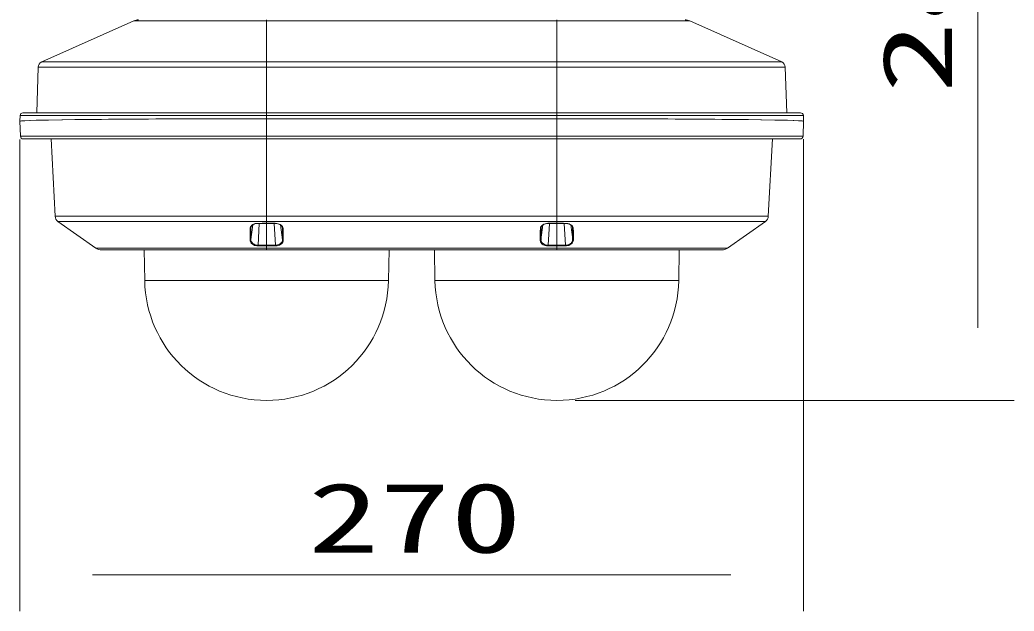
# Model space of a CAD drawing. Units: millimetres on the paper. Extents: x -62 to 65, y -59 to 59.
# Drawn here: x -34.59 to -0.35, y 7.02 to 27.36 of the extents above; entities that cross this region are included whole.
import ezdxf
from ezdxf.enums import TextEntityAlignment as Align

# ---------------------------------------------------------------- set-up
doc = ezdxf.new("R2010")
doc.units = ezdxf.units.MM
doc.layers.add('0-2_GAIKEI', color=4, linetype='Continuous', lineweight=9)
doc.layers.add('0-3_SUNPO', color=7, linetype='Continuous', lineweight=9)
doc.styles.add('ＭＳ ゴシック', font='')
doc.styles.get('ＭＳ ゴシック').set_extended_font_data('MS Gothic')

msp = doc.modelspace()

# ---------------------------------------------------------------- linework, layer by layer
at = {"layer": '0-2_GAIKEI', "color": 7}
for p, q in [((-33.839, 25.914), (-30.669, 27.327)), ((-8.353, 25.914), (-11.523, 27.327)), ((-34.012, 24.164), (-33.957, 25.738)), ((-8.18, 24.164), (-8.235, 25.738)), ((-34.583, 24.067), (-34.59, 23.876)), ((-7.709, 24.164), (-34.483, 24.164)), ((-7.609, 24.067), (-7.602, 23.876)), ((-34.571, 23.361), (-34.589, 23.876)), ((-7.621, 23.361), (-7.603, 23.876)), ((-7.721, 23.264), (-34.471, 23.264)), ((-33.375, 20.605), (-33.514, 23.264)), ((-8.817, 20.605), (-8.678, 23.264)), ((-31.969, 19.506), (-33.278, 20.43)), ((-10.223, 19.506), (-8.914, 20.43)), ((-31.778, 19.446), (-10.414, 19.446)), ((-30.291, 18.393), (-30.309, 19.446)), ((-21.896, 18.393), (-21.878, 19.446)), ((-20.296, 18.393), (-20.314, 19.446)), ((-11.901, 18.393), (-11.882, 19.446))]:
    msp.add_line(p, q, dxfattribs=at)
at = {"layer": '0-2_GAIKEI'}
for p, q in [((-30.669, 27.327), (-11.523, 27.327)), ((-26.094, 27.362), (-26.094, 23.961)), ((-16.098, 27.362), (-16.098, 23.961)), ((-33.957, 25.738), (-8.235, 25.738)), ((-33.839, 25.914), (-8.353, 25.914)), ((-7.609, 24.067), (-34.583, 24.067)), ((-26.094, 23.961), (-26.094, 20.359)), ((-26.094, 23.961), (-16.098, 23.961)), ((-26.094, 23.961), (-16.098, 23.961)), ((-16.098, 20.359), (-16.098, 23.961)), ((-7.621, 23.361), (-34.571, 23.361)), ((-33.375, 20.605), (-8.817, 20.605)), ((-33.278, 20.43), (-8.914, 20.43)), ((-26.638, 19.8), (-26.57, 20.308)), ((-26.636, 20.2), (-26.627, 20.242)), ((-26.389, 19.609), (-26.345, 20.358)), ((-25.548, 20.193), (-25.558, 20.239)), ((-16.645, 19.792), (-16.578, 20.305)), ((-16.643, 20.193), (-16.634, 20.239)), ((-16.4, 19.609), (-16.356, 20.359)), ((-16.397, 20.358), (-16.397, 20.362)), ((-16.098, 20.359), (-16.098, 19.446)), ((-15.803, 19.609), (-15.847, 20.358)), ((-15.554, 19.8), (-15.622, 20.308)), ((-15.556, 20.2), (-15.565, 20.242)), ((-26.094, 19.609), (-26.094, 19.446)), ((-16.4, 19.609), (-16.4, 19.583)), ((-16.4, 19.583), (-16.098, 19.583)), ((-16.098, 19.609), (-15.803, 19.609)), ((-31.969, 19.506), (-10.223, 19.506)), ((-21.759, 19.446), (-21.878, 19.446)), ((-21.759, 19.444), (-21.878, 19.444)), ((-21.759, 19.446), (-21.759, 19.444)), ((-20.981, 19.444), (-21.6, 19.444)), ((-21.277, 19.446), (-21.277, 19.444)), ((-20.981, 19.446), (-20.981, 19.444)), ((-20.314, 19.444), (-20.871, 19.444)), ((-20.548, 19.446), (-20.548, 19.444)), ((-30.291, 18.393), (-21.896, 18.393)), ((-20.296, 18.393), (-11.901, 18.393))]:
    msp.add_line(p, q, dxfattribs=at)
for points in [[(-34.59, 23.876), (-34.589, 23.877), (-34.589, 23.877), (-34.587, 23.878), (-34.57, 23.882), (-34.536, 23.886), (-34.416, 23.893), (-34.251, 23.9), (-34.035, 23.906), (-33.626, 23.916), (-33.12, 23.924), (-32.49, 23.932), (-31.779, 23.939), (-30.167, 23.951)], [(-30.166, 23.951), (-31.533, 23.942), (-32.694, 23.93), (-33.604, 23.916), (-33.955, 23.908), (-34.231, 23.901), (-34.449, 23.892), (-34.52, 23.887), (-34.568, 23.882), (-34.586, 23.878), (-34.588, 23.877), (-34.588, 23.877), (-34.589, 23.877), (-34.589, 23.876)], [(-12.026, 23.951), (-10.659, 23.942), (-9.498, 23.93), (-8.587, 23.916), (-8.237, 23.908), (-7.961, 23.901), (-7.743, 23.892), (-7.671, 23.887), (-7.624, 23.882), (-7.606, 23.878), (-7.604, 23.877), (-7.603, 23.877), (-7.603, 23.877), (-7.603, 23.876)], [(-7.602, 23.876), (-7.603, 23.877), (-7.603, 23.877), (-7.604, 23.878), (-7.622, 23.882), (-7.656, 23.886), (-7.776, 23.893), (-7.941, 23.9), (-8.157, 23.906), (-8.566, 23.916), (-9.072, 23.924), (-9.702, 23.932), (-10.413, 23.939), (-12.025, 23.951)], [(-26.399, 20.361), (-26.438, 20.359), (-26.484, 20.351), (-26.527, 20.337), (-26.566, 20.319), (-26.601, 20.295), (-26.615, 20.282), (-26.628, 20.267), (-26.645, 20.241), (-26.655, 20.213), (-26.66, 20.185)], [(-26.398, 20.358), (-26.451, 20.353), (-26.495, 20.343), (-26.535, 20.328), (-26.57, 20.308), (-26.596, 20.288), (-26.614, 20.266), (-26.628, 20.24), (-26.633, 20.225)], [(-26.389, 19.609), (-26.094, 19.609), (-26.094, 20.359)], [(-26.094, 19.609), (-25.792, 19.609), (-25.836, 20.359)], [(-26.094, 19.583), (-25.792, 19.583), (-25.792, 19.609), (-25.753, 19.611), (-25.714, 19.618), (-25.678, 19.629), (-25.645, 19.645), (-25.616, 19.664), (-25.591, 19.687), (-25.572, 19.711), (-25.558, 19.737), (-25.55, 19.765), (-25.547, 19.792), (-25.614, 20.305)], [(-25.525, 20.178), (-25.526, 20.188), (-25.532, 20.218), (-25.546, 20.247), (-25.567, 20.274), (-25.594, 20.299), (-25.627, 20.32), (-25.663, 20.337), (-25.703, 20.35), (-25.747, 20.358), (-25.795, 20.362), (-25.795, 20.358)], [(-25.795, 20.358), (-25.744, 20.355), (-25.696, 20.344), (-25.652, 20.327), (-25.619, 20.308), (-25.591, 20.286), (-25.571, 20.263), (-25.558, 20.238), (-25.552, 20.22)], [(-16.397, 20.362), (-16.406, 20.361), (-16.455, 20.357), (-16.501, 20.347), (-16.544, 20.331), (-16.584, 20.309), (-16.617, 20.283), (-16.63, 20.268), (-16.642, 20.253), (-16.656, 20.226), (-16.665, 20.197), (-16.667, 20.178)], [(-16.64, 20.22), (-16.631, 20.246), (-16.616, 20.269), (-16.594, 20.292), (-16.567, 20.312), (-16.534, 20.33), (-16.489, 20.346), (-16.442, 20.355), (-16.397, 20.358)], [(-15.559, 20.225), (-15.568, 20.249), (-15.585, 20.275), (-15.608, 20.298), (-15.635, 20.317), (-15.672, 20.335), (-15.715, 20.348), (-15.765, 20.356), (-15.794, 20.358)], [(-15.532, 20.185), (-15.537, 20.214), (-15.548, 20.242), (-15.561, 20.264), (-15.579, 20.284), (-15.6, 20.302), (-15.618, 20.314), (-15.637, 20.325), (-15.679, 20.343), (-15.725, 20.354), (-15.773, 20.36), (-15.793, 20.361)], [(-26.661, 19.785), (-26.661, 19.769), (-26.656, 19.745), (-26.647, 19.721), (-26.634, 19.698), (-26.622, 19.682), (-26.609, 19.667), (-26.576, 19.64), (-26.543, 19.62), (-26.506, 19.604), (-26.468, 19.593), (-26.428, 19.586), (-26.388, 19.583)], [(-26.638, 19.8), (-26.634, 19.769), (-26.623, 19.738), (-26.606, 19.709), (-26.583, 19.683), (-26.556, 19.661), (-26.521, 19.64), (-26.484, 19.625), (-26.446, 19.614), (-26.406, 19.61), (-26.389, 19.609)], [(-25.792, 19.583), (-25.777, 19.583), (-25.731, 19.588), (-25.687, 19.598), (-25.646, 19.613), (-25.611, 19.632), (-25.581, 19.655), (-25.556, 19.682), (-25.538, 19.71), (-25.528, 19.74), (-25.524, 19.771), (-25.524, 19.776)], [(-16.668, 19.776), (-16.667, 19.759), (-16.664, 19.739), (-16.658, 19.72), (-16.644, 19.693), (-16.624, 19.668), (-16.599, 19.644), (-16.568, 19.624), (-16.532, 19.607), (-16.496, 19.595), (-16.457, 19.587), (-16.417, 19.583), (-16.4, 19.583)], [(-16.645, 19.792), (-16.642, 19.764), (-16.633, 19.736), (-16.619, 19.71), (-16.6, 19.686), (-16.573, 19.662), (-16.54, 19.641), (-16.503, 19.625), (-16.462, 19.615), (-16.42, 19.609), (-16.4, 19.609), (-16.098, 19.609)], [(-15.804, 19.583), (-15.764, 19.586), (-15.724, 19.593), (-15.685, 19.604), (-15.649, 19.62), (-15.615, 19.64), (-15.583, 19.667), (-15.569, 19.682), (-15.557, 19.698), (-15.544, 19.721), (-15.536, 19.745), (-15.531, 19.769), (-15.531, 19.785)], [(-15.803, 19.609), (-15.768, 19.611), (-15.725, 19.619), (-15.682, 19.634), (-15.643, 19.656), (-15.625, 19.669), (-15.609, 19.683), (-15.595, 19.698), (-15.583, 19.714), (-15.57, 19.737), (-15.56, 19.76), (-15.555, 19.785), (-15.554, 19.8)], [(-20.981, 19.446), (-21.6, 19.446), (-21.6, 19.444)], [(-20.314, 19.446), (-20.871, 19.446), (-20.871, 19.444)]]:
    msp.add_lwpolyline(points, dxfattribs=at)
at = {"layer": '0-2_GAIKEI', "color": 7}
for centre, radius, start, end in [((-30.506, 26.962), 0.4, 90, 114.0402), ((-11.685, 26.962), 0.4, 65.9598, 90), ((-33.757, 25.731), 0.2, 114.0402, 178), ((-8.435, 25.731), 0.2, 2, 65.9598), ((-34.483, 24.064), 0.1, 90, 178), ((-7.709, 24.064), 0.1, 2, 90), ((-34.471, 23.364), 0.1, 182, 270), ((-7.721, 23.364), 0.1, 270, 358), ((-33.146, 20.617), 0.229, 183, 234.8062), ((-9.046, 20.617), 0.229, 305.1938, 357), ((-31.778, 19.776), 0.331, 234.8062, 270), ((-10.414, 19.776), 0.331, 270, 305.1938), ((-26.094, 18.466), 4.198, 181, 359), ((-16.098, 18.466), 4.198, 181, 359)]:
    msp.add_arc(centre, radius, start, end, dxfattribs=at)
at = {"layer": '0-2_GAIKEI'}
for centre, radius, start, end in [((-34.588, 23.877), 0.0018, 180, 270), ((-26.209, -737.627), 761.588, 89.99129, 90.29773), ((-26.209, -737.539), 761.5, 89.99129, 90.29773), ((-15.983, -737.627), 761.588, 89.70227, 90.00871), ((-15.983, -737.539), 761.5, 89.70227, 90.0087), ((-7.604, 23.877), 0.0018, 270, 0), ((-26.506, 20.195), 0.13, 167.0287, 178.0554), ((-26.1, -3.982), 24.344, 89.9855, 90.7034), ((-26.391, 20.361), 0.0074, 180, 204.3003), ((-26.099, -2.639), 22.999, 89.9853, 90.7434), ((-26.112, -24.695), 45.058, 89.5963, 89.9762), ((-26.111, -20.123), 40.482, 89.5526, 89.9752), ((-25.678, 20.19), 0.129, 1.3386, 13.5505), ((-16.514, 20.19), 0.129, 166.4495, 178.6615), ((-16.079, -24.927), 45.29, 90.0244, 90.4024), ((-16.08, -20.248), 40.607, 90.0255, 90.4468), ((-16.093, -2.649), 23.008, 89.2566, 90.0143), ((-16.092, -4), 24.363, 89.2965, 90.0138), ((-15.801, 20.361), 0.0074, 335.6926, 0), ((-15.686, 20.195), 0.13, 1.9447, 12.9741), ((-13.835, 19.943), 12.827, 178.9182, 180.7053), ((-17.659, 19.963), 8.98, 178.4883, 181.0362), ((-41.418, 19.944), 15.871, 359.4505, 0.9002), ((-60.241, 19.919), 34.718, 359.7637, 0.4278), ((18.13, 19.919), 34.798, 179.5728, 180.2354), ((-0.77, 19.944), 15.875, 179.1, 180.5493), ((-24.528, 19.963), 8.975, 358.9614, 1.5109), ((-28.357, 19.943), 12.827, 359.2959, 1.083), ((-25.81, 19.604), 0.579, 179.4998, 182.064), ((-26.133, 87.681), 68.098, 269.78491, 270.03284), ((-16.059, 87.018), 67.435, 269.96662, 270.21701), ((-16.384, 19.604), 0.581, 357.9537, 0.5068)]:
    msp.add_arc(centre, radius, start, end, dxfattribs=at)
for centre, major_axis, ratio, start_param, end_param in [((-26.659, 20.204), (0.0233, 0), 0.818495, 4.689686, 6.085928), ((-25.525, 20.198), (0.0242, 0), 0.817137, 3.35893, 4.696818), ((-16.667, 20.198), (0.0242, 0), 0.817158, 4.727877, 6.065871), ((-15.533, 20.204), (0.0233, 0), 0.818495, 3.338891, 4.735122), ((-26.66, 19.804), (0.0226, 0), 0.818016, 4.647311, 6.094576), ((-25.524, 19.795), (0.0232, 0), 0.8172, 3.317508, 4.719312), ((-16.668, 19.795), (0.0232, 0), 0.817197, 4.705559, 6.107415), ((-15.532, 19.804), (0.0226, 0), 0.818015, 3.330212, 4.777472)]:
    msp.add_ellipse(centre, major_axis=major_axis, ratio=ratio, start_param=start_param, end_param=end_param, dxfattribs=at)
at = {"layer": '0-3_SUNPO'}
for p, q in [((-1.602, 40.171), (-1.602, 16.768)), ((-34.59, 23.251), (-34.59, 7.018)), ((-7.604, 23.253), (-7.604, 7.018)), ((-15.473, 14.268), (-0.352, 14.268)), ((-10.104, 8.268), (-32.09, 8.268))]:
    msp.add_line(p, q, dxfattribs=at)

# ---------------------------------------------------------------- texts
at = {"layer": '0-3_SUNPO', "style": 'ＭＳ ゴシック', "width": 1.5}
msp.add_text('284', height=2.405, rotation=90, dxfattribs=at).set_placement((-1.765, 24.839), align=Align.BOTTOM_LEFT)
msp.add_text('270', height=2.405, dxfattribs=at).set_placement((-24.668, 8.306), align=Align.BOTTOM_LEFT)

doc.saveas('drawing.dxf')
